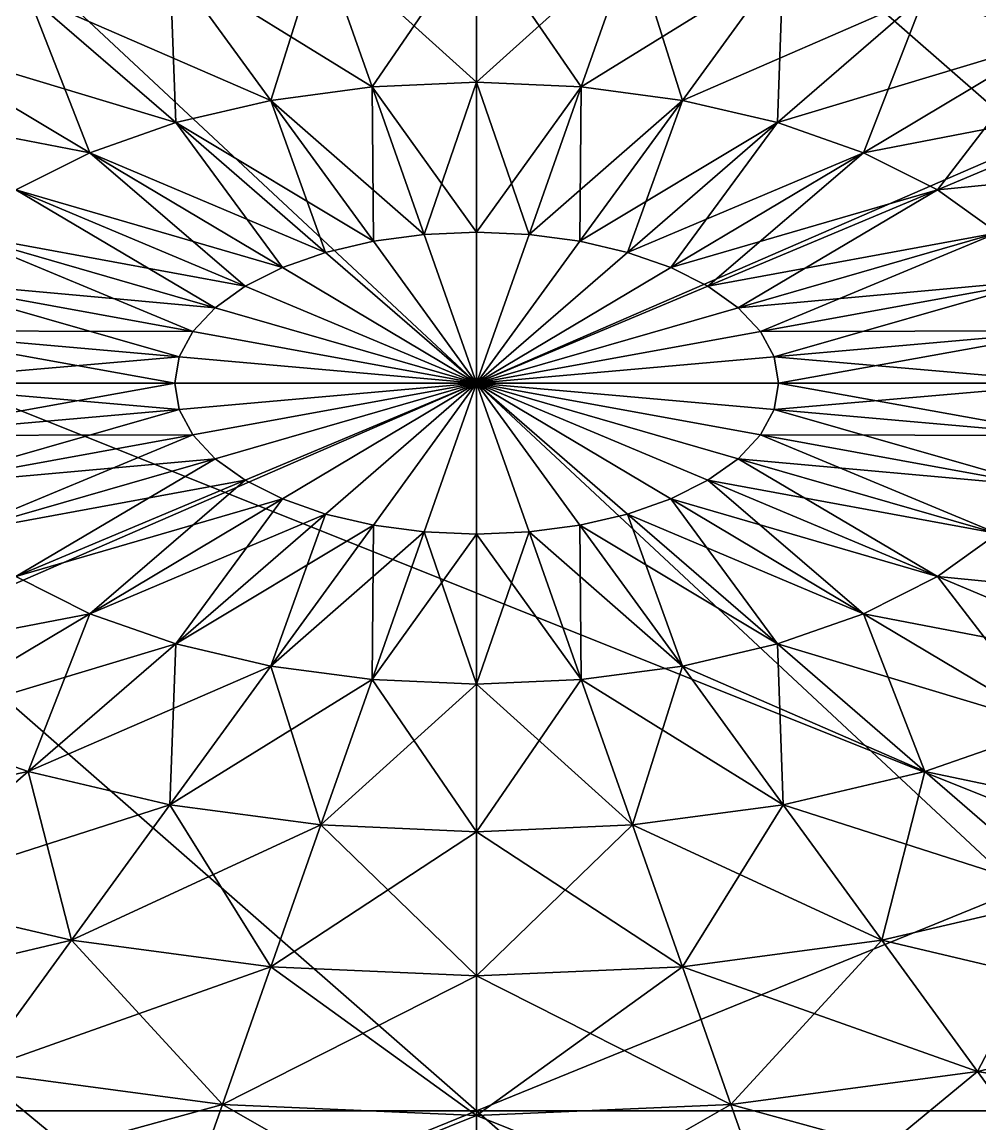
# Model space of a CAD drawing. Header units: metres. Extents: x -2 to 2, y -1.21 to 5.7.
# Drawn here: x -0.262 to 0.291, y -0.427 to 0.208 of the extents above; entities that cross this region are included whole.
import ezdxf

# ---------------------------------------------------------------- set-up
doc = ezdxf.new("R2010")
doc.units = ezdxf.units.M

msp = doc.modelspace()

# ---------------------------------------------------------------- linework, layer by layer
at = {"layer": 'Parent Object'}
for points in [[(-0.33273, 0.19827, 0.67615), (-0.34202, 0.2962, 0.65778), (-0.25882, 0.22414, 0.67615)], [(0.34202, 0.2962, -0.65778), (0.25882, 0.22414, -0.67615), (0.33273, 0.19827, -0.67615)], [(-0.43969, 0.262, -0.65778), (-0.33273, 0.19827, -0.67615), (-0.25882, 0.22414, -0.67615)], [(0.25882, 0.22414, 0.67615), (0.43969, 0.262, 0.65778), (0.33273, 0.19827, 0.67615)], [(-0.11878, 0.16318, 0.68937), (-0.17704, 0.24321, 0.67615), (-0.08989, 0.25489, 0.67615)], [(-0.17704, 0.24321, -0.67615), (-0.06031, 0.17101, -0.68937), (-0.08989, 0.25489, -0.67615)], [(-0.11878, 0.16318, 0.68937), (-0.08989, 0.25489, 0.67615), (-0.06031, 0.17101, 0.68937)], [(-0.06031, 0.17101, 0.68937), (-0.08989, 0.25489, 0.67615), (0, 0.25882, 0.67615)], [(-0.08989, 0.25489, -0.67615), (0, 0.17365, -0.68937), (0, 0.25882, -0.67615)], [(-0.08989, 0.25489, -0.67615), (-0.06031, 0.17101, -0.68937), (0, 0.17365, -0.68937)], [(-0.06031, 0.17101, 0.68937), (0, 0.25882, 0.67615), (0, 0.17365, 0.68937)], [(0, 0.17365, 0.68937), (0, 0.25882, 0.67615), (0.08989, 0.25489, 0.67615)], [(0, 0.25882, -0.67615), (0.06031, 0.17101, -0.68937), (0.08989, 0.25489, -0.67615)], [(0, 0.25882, -0.67615), (0, 0.17365, -0.68937), (0.06031, 0.17101, -0.68937)], [(0, 0.17365, 0.68937), (0.08989, 0.25489, 0.67615), (0.06031, 0.17101, 0.68937)], [(0.06031, 0.17101, 0.68937), (0.08989, 0.25489, 0.67615), (0.17704, 0.24321, 0.67615)], [(0.08989, 0.25489, -0.67615), (0.06031, 0.17101, -0.68937), (0.11878, 0.16318, -0.68937)], [(0.08989, 0.25489, -0.67615), (0.11878, 0.16318, -0.68937), (0.17704, 0.24321, -0.67615)], [(-0.17365, 0.15038, 0.68937), (-0.25882, 0.22414, 0.67615), (-0.17704, 0.24321, 0.67615)], [(-0.25882, 0.22414, -0.67615), (-0.11878, 0.16318, -0.68937), (-0.17704, 0.24321, -0.67615)], [(-0.17704, 0.24321, -0.67615), (-0.11878, 0.16318, -0.68937), (-0.06031, 0.17101, -0.68937)], [(-0.17365, 0.15038, 0.68937), (-0.17704, 0.24321, 0.67615), (-0.11878, 0.16318, 0.68937)], [(0.06031, 0.17101, 0.68937), (0.17704, 0.24321, 0.67615), (0.11878, 0.16318, 0.68937)], [(0.11878, 0.16318, 0.68937), (0.17704, 0.24321, 0.67615), (0.25882, 0.22414, 0.67615)], [(0.17704, 0.24321, -0.67615), (0.11878, 0.16318, -0.68937), (0.17365, 0.15038, -0.68937)], [(0.17704, 0.24321, -0.67615), (0.17365, 0.15038, -0.68937), (0.25882, 0.22414, -0.67615)], [(-0.22324, 0.13302, 0.68937), (-0.33273, 0.19827, 0.67615), (-0.25882, 0.22414, 0.67615)], [(-0.33273, 0.19827, -0.67615), (-0.17365, 0.15038, -0.68937), (-0.25882, 0.22414, -0.67615)], [(-0.25882, 0.22414, -0.67615), (-0.17365, 0.15038, -0.68937), (-0.11878, 0.16318, -0.68937)], [(-0.22324, 0.13302, 0.68937), (-0.25882, 0.22414, 0.67615), (-0.17365, 0.15038, 0.68937)], [(0.11878, 0.16318, 0.68937), (0.25882, 0.22414, 0.67615), (0.17365, 0.15038, 0.68937)], [(0.17365, 0.15038, 0.68937), (0.25882, 0.22414, 0.67615), (0.33273, 0.19827, 0.67615)], [(0.25882, 0.22414, -0.67615), (0.17365, 0.15038, -0.68937), (0.22324, 0.13302, -0.68937)], [(0.25882, 0.22414, -0.67615), (0.22324, 0.13302, -0.68937), (0.33273, 0.19827, -0.67615)], [(-0.39653, 0.16637, -0.67615), (-0.22324, 0.13302, -0.68937), (-0.33273, 0.19827, -0.67615)], [(-0.33273, 0.19827, -0.67615), (-0.22324, 0.13302, -0.68937), (-0.17365, 0.15038, -0.68937)], [(-0.26604, 0.11162, 0.68937), (-0.33273, 0.19827, 0.67615), (-0.22324, 0.13302, 0.68937)], [(0.17365, 0.15038, 0.68937), (0.33273, 0.19827, 0.67615), (0.22324, 0.13302, 0.68937)], [(0.22324, 0.13302, 0.68937), (0.33273, 0.19827, 0.67615), (0.39653, 0.16637, 0.67615)], [(0.33273, 0.19827, -0.67615), (0.22324, 0.13302, -0.68937), (0.26604, 0.11162, -0.68937)], [(0.33273, 0.19827, -0.67615), (0.26604, 0.11162, -0.68937), (0.39653, 0.16637, -0.67615)], [(-0.03027, 0.08583, 0.69734), (-0.06031, 0.17101, 0.68937), (0, 0.17365, 0.68937)], [(-0.06031, 0.17101, -0.68937), (0, 0.08716, -0.69734), (0, 0.17365, -0.68937)], [(-0.03027, 0.08583, 0.69734), (0, 0.17365, 0.68937), (0, 0.08716, 0.69734)], [(0, 0.08716, 0.69734), (0, 0.17365, 0.68937), (0.06031, 0.17101, 0.68937)], [(0, 0.17365, -0.68937), (0.03027, 0.08583, -0.69734), (0.06031, 0.17101, -0.68937)], [(0, 0.17365, -0.68937), (0, 0.08716, -0.69734), (0.03027, 0.08583, -0.69734)], [(-0.39653, 0.16637, -0.67615), (-0.26604, 0.11162, -0.68937), (-0.22324, 0.13302, -0.68937)], [(-0.05962, 0.0819, 0.69734), (-0.11878, 0.16318, 0.68937), (-0.06031, 0.17101, 0.68937)], [(-0.11878, 0.16318, -0.68937), (-0.03027, 0.08583, -0.69734), (-0.06031, 0.17101, -0.68937)], [(-0.06031, 0.17101, -0.68937), (-0.03027, 0.08583, -0.69734), (0, 0.08716, -0.69734)], [(-0.05962, 0.0819, 0.69734), (-0.06031, 0.17101, 0.68937), (-0.03027, 0.08583, 0.69734)], [(0, 0.08716, 0.69734), (0.06031, 0.17101, 0.68937), (0.03027, 0.08583, 0.69734)], [(0.03027, 0.08583, 0.69734), (0.06031, 0.17101, 0.68937), (0.11878, 0.16318, 0.68937)], [(0.06031, 0.17101, -0.68937), (0.03027, 0.08583, -0.69734), (0.05962, 0.0819, -0.69734)], [(0.06031, 0.17101, -0.68937), (0.05962, 0.0819, -0.69734), (0.11878, 0.16318, -0.68937)], [(0.22324, 0.13302, 0.68937), (0.39653, 0.16637, 0.67615), (0.26604, 0.11162, 0.68937)], [(0.26604, 0.11162, 0.68937), (0.39653, 0.16637, 0.67615), (0.44829, 0.12941, 0.67615)], [(0.39653, 0.16637, -0.67615), (0.26604, 0.11162, -0.68937), (0.30077, 0.08682, -0.68937)], [(-0.08716, 0.07548, 0.69734), (-0.17365, 0.15038, 0.68937), (-0.11878, 0.16318, 0.68937)], [(-0.17365, 0.15038, -0.68937), (-0.05962, 0.0819, -0.69734), (-0.11878, 0.16318, -0.68937)], [(-0.11878, 0.16318, -0.68937), (-0.05962, 0.0819, -0.69734), (-0.03027, 0.08583, -0.69734)], [(-0.08716, 0.07548, 0.69734), (-0.11878, 0.16318, 0.68937), (-0.05962, 0.0819, 0.69734)], [(0.03027, 0.08583, 0.69734), (0.11878, 0.16318, 0.68937), (0.05962, 0.0819, 0.69734)], [(0.05962, 0.0819, 0.69734), (0.11878, 0.16318, 0.68937), (0.17365, 0.15038, 0.68937)], [(0.11878, 0.16318, -0.68937), (0.05962, 0.0819, -0.69734), (0.08716, 0.07548, -0.69734)], [(0.11878, 0.16318, -0.68937), (0.08716, 0.07548, -0.69734), (0.17365, 0.15038, -0.68937)], [(-0.11205, 0.06677, 0.69734), (-0.22324, 0.13302, 0.68937), (-0.17365, 0.15038, 0.68937)], [(-0.22324, 0.13302, -0.68937), (-0.08716, 0.07548, -0.69734), (-0.17365, 0.15038, -0.68937)], [(-0.17365, 0.15038, -0.68937), (-0.08716, 0.07548, -0.69734), (-0.05962, 0.0819, -0.69734)], [(-0.11205, 0.06677, 0.69734), (-0.17365, 0.15038, 0.68937), (-0.08716, 0.07548, 0.69734)], [(0.05962, 0.0819, 0.69734), (0.17365, 0.15038, 0.68937), (0.08716, 0.07548, 0.69734)], [(0.08716, 0.07548, 0.69734), (0.17365, 0.15038, 0.68937), (0.22324, 0.13302, 0.68937)], [(0.17365, 0.15038, -0.68937), (0.08716, 0.07548, -0.69734), (0.11204, 0.06677, -0.69734)], [(0.17365, 0.15038, -0.68937), (0.11204, 0.06677, -0.69734), (0.22324, 0.13302, -0.68937)], [(-0.13353, 0.05602, 0.69734), (-0.26604, 0.11162, 0.68937), (-0.22324, 0.13302, 0.68937)], [(-0.26604, 0.11162, -0.68937), (-0.11204, 0.06677, -0.69734), (-0.22324, 0.13302, -0.68937)], [(-0.22324, 0.13302, -0.68937), (-0.11204, 0.06677, -0.69734), (-0.08716, 0.07548, -0.69734)], [(-0.13353, 0.05602, 0.69734), (-0.22324, 0.13302, 0.68937), (-0.11205, 0.06677, 0.69734)], [(0.08716, 0.07548, 0.69734), (0.22324, 0.13302, 0.68937), (0.11205, 0.06677, 0.69734)], [(0.22324, 0.13302, -0.68937), (0.11204, 0.06677, -0.69734), (0.13353, 0.05602, -0.69734)], [(0.11205, 0.06677, 0.69734), (0.22324, 0.13302, 0.68937), (0.26604, 0.11162, 0.68937)], [(0.22324, 0.13302, -0.68937), (0.13353, 0.05602, -0.69734), (0.26604, 0.11162, -0.68937)], [(0.26604, 0.11162, 0.68937), (0.44829, 0.12941, 0.67615), (0.30077, 0.08682, 0.68937)], [(-0.15096, 0.04358, 0.69734), (-0.30077, 0.08682, 0.68937), (-0.26604, 0.11162, 0.68937)], [(-0.30077, 0.08682, -0.68937), (-0.13353, 0.05602, -0.69734), (-0.26604, 0.11162, -0.68937)], [(-0.26604, 0.11162, -0.68937), (-0.13353, 0.05602, -0.69734), (-0.11204, 0.06677, -0.69734)], [(-0.15096, 0.04358, 0.69734), (-0.26604, 0.11162, 0.68937), (-0.13353, 0.05602, 0.69734)], [(0.11205, 0.06677, 0.69734), (0.26604, 0.11162, 0.68937), (0.13353, 0.05602, 0.69734)], [(0.13353, 0.05602, 0.69734), (0.26604, 0.11162, 0.68937), (0.30077, 0.08682, 0.68937)], [(0.26604, 0.11162, -0.68937), (0.13353, 0.05602, -0.69734), (0.15096, 0.04358, -0.69734)], [(0.26604, 0.11162, -0.68937), (0.15096, 0.04358, -0.69734), (0.30077, 0.08682, -0.68937)], [(-0.1638, 0.02981, 0.69734), (-0.32635, 0.05939, 0.68937), (-0.30077, 0.08682, 0.68937)], [(-0.32635, 0.05939, -0.68937), (-0.15096, 0.04358, -0.69734), (-0.30077, 0.08682, -0.68937)], [(-0.30077, 0.08682, -0.68937), (-0.15096, 0.04358, -0.69734), (-0.13353, 0.05602, -0.69734)], [(-0.1638, 0.02981, 0.69734), (-0.30077, 0.08682, 0.68937), (-0.15096, 0.04358, 0.69734)], [(0, 0, 0.7), (-0.05962, 0.0819, 0.69734), (-0.03027, 0.08583, 0.69734)], [(-0.05962, 0.0819, -0.69734), (0, 0, -0.7), (-0.03027, 0.08583, -0.69734)], [(0, 0, 0.7), (-0.03027, 0.08583, 0.69734), (0, 0.08716, 0.69734)], [(-0.03027, 0.08583, -0.69734), (0, 0, -0.7), (0, 0.08716, -0.69734)], [(-0.03027, 0.08583, -0.69734), (0, 0, -0.7), (0, 0, -0.7)], [(0, 0, 0.7), (-0.03027, 0.08583, 0.69734), (0, 0, 0.7)], [(0, 0, 0.7), (0, 0.08716, 0.69734), (0, 0, 0.7)], [(0, 0, 0.7), (0, 0.08716, 0.69734), (0.03027, 0.08583, 0.69734)], [(0, 0.08716, -0.69734), (0, 0, -0.7), (0.03027, 0.08583, -0.69734)], [(0, 0.08716, -0.69734), (0, 0, -0.7), (0, 0, -0.7)], [(0, 0, 0.7), (0.03027, 0.08583, 0.69734), (0.05962, 0.0819, 0.69734)], [(0.03027, 0.08583, -0.69734), (0, 0, -0.7), (0.05962, 0.0819, -0.69734)], [(0.03027, 0.08583, -0.69734), (0, 0, -0.7), (0, 0, -0.7)], [(0, 0, 0.7), (0.03027, 0.08583, 0.69734), (0, 0, 0.7)], [(0.13353, 0.05602, 0.69734), (0.30077, 0.08682, 0.68937), (0.15096, 0.04358, 0.69734)], [(0.15096, 0.04358, 0.69734), (0.30077, 0.08682, 0.68937), (0.32635, 0.05939, 0.68937)], [(0.30077, 0.08682, -0.68937), (0.15096, 0.04358, -0.69734), (0.1638, 0.02981, -0.69734)], [(0.30077, 0.08682, -0.68937), (0.1638, 0.02981, -0.69734), (0.32635, 0.05939, -0.68937)], [(0, 0, 0.7), (-0.08716, 0.07548, 0.69734), (-0.05962, 0.0819, 0.69734)], [(-0.08716, 0.07548, -0.69734), (0, 0, -0.7), (-0.05962, 0.0819, -0.69734)], [(-0.05962, 0.0819, -0.69734), (0, 0, -0.7), (0, 0, -0.7)], [(0, 0, 0.7), (-0.05962, 0.0819, 0.69734), (0, 0, 0.7)], [(0, 0, 0.7), (0.05962, 0.0819, 0.69734), (0.08716, 0.07548, 0.69734)], [(0.05962, 0.0819, -0.69734), (0, 0, -0.7), (0.08716, 0.07548, -0.69734)], [(0.05962, 0.0819, -0.69734), (0, 0, -0.7), (0, 0, -0.7)], [(0, 0, 0.7), (0.05962, 0.0819, 0.69734), (0, 0, 0.7)], [(0, 0, 0.7), (-0.11205, 0.06677, 0.69734), (-0.08716, 0.07548, 0.69734)], [(-0.11204, 0.06677, -0.69734), (0, 0, -0.7), (-0.08716, 0.07548, -0.69734)], [(-0.08716, 0.07548, -0.69734), (0, 0, -0.7), (0, 0, -0.7)], [(0, 0, 0.7), (-0.08716, 0.07548, 0.69734), (0, 0, 0.7)], [(0, 0, 0.7), (0.08716, 0.07548, 0.69734), (0.11205, 0.06677, 0.69734)], [(0.08716, 0.07548, -0.69734), (0, 0, -0.7), (0.11204, 0.06677, -0.69734)], [(0.08716, 0.07548, -0.69734), (0, 0, -0.7), (0, 0, -0.7)], [(0, 0, 0.7), (0.08716, 0.07548, 0.69734), (0, 0, 0.7)], [(0, 0, 0.7), (-0.13353, 0.05602, 0.69734), (-0.11205, 0.06677, 0.69734)], [(-0.13353, 0.05602, -0.69734), (0, 0, -0.7), (-0.11204, 0.06677, -0.69734)], [(0, 0, 0.7), (-0.11205, 0.06677, 0.69734), (0, 0, 0.7)], [(-0.11204, 0.06677, -0.69734), (0, 0, -0.7), (0, 0, -0.7)], [(0, 0, 0.7), (0.11205, 0.06677, 0.69734), (0.13353, 0.05602, 0.69734)], [(0.11204, 0.06677, -0.69734), (0, 0, -0.7), (0.13353, 0.05602, -0.69734)], [(0.11204, 0.06677, -0.69734), (0, 0, -0.7), (0, 0, -0.7)], [(0, 0, 0.7), (0.11205, 0.06677, 0.69734), (0, 0, 0.7)], [(-0.17166, 0.01513, 0.69734), (-0.34202, 0.03015, 0.68937), (-0.32635, 0.05939, 0.68937)], [(-0.34202, 0.03015, -0.68937), (-0.1638, 0.02981, -0.69734), (-0.32635, 0.05939, -0.68937)], [(-0.32635, 0.05939, -0.68937), (-0.1638, 0.02981, -0.69734), (-0.15096, 0.04358, -0.69734)], [(-0.17166, 0.01513, 0.69734), (-0.32635, 0.05939, 0.68937), (-0.1638, 0.02981, 0.69734)], [(0.15096, 0.04358, 0.69734), (0.32635, 0.05939, 0.68937), (0.1638, 0.02981, 0.69734)], [(0.1638, 0.02981, 0.69734), (0.32635, 0.05939, 0.68937), (0.34202, 0.03015, 0.68937)], [(0.32635, 0.05939, -0.68937), (0.1638, 0.02981, -0.69734), (0.17166, 0.01513, -0.69734)], [(0.32635, 0.05939, -0.68937), (0.17166, 0.01513, -0.69734), (0.34202, 0.03015, -0.68937)], [(0, 0, 0.7), (-0.15096, 0.04358, 0.69734), (-0.13353, 0.05602, 0.69734)], [(-0.15096, 0.04358, -0.69734), (0, 0, -0.7), (-0.13353, 0.05602, -0.69734)], [(-0.13353, 0.05602, -0.69734), (0, 0, -0.7), (0, 0, -0.7)], [(0, 0, 0.7), (-0.13353, 0.05602, 0.69734), (0, 0, 0.7)], [(0, 0, 0.7), (0.13353, 0.05602, 0.69734), (0.15096, 0.04358, 0.69734)], [(0.13353, 0.05602, -0.69734), (0, 0, -0.7), (0.15096, 0.04358, -0.69734)], [(0.13353, 0.05602, -0.69734), (0, 0, -0.7), (0, 0, -0.7)], [(0, 0, 0.7), (0.13353, 0.05602, 0.69734), (0, 0, 0.7)], [(0, 0, 0.7), (-0.1638, 0.02981, 0.69734), (-0.15096, 0.04358, 0.69734)], [(-0.1638, 0.02981, -0.69734), (0, 0, -0.7), (-0.15096, 0.04358, -0.69734)], [(-0.15096, 0.04358, -0.69734), (0, 0, -0.7), (0, 0, -0.7)], [(0, 0, 0.7), (-0.15096, 0.04358, 0.69734), (0, 0, 0.7)], [(0, 0, 0.7), (0.15096, 0.04358, 0.69734), (0.1638, 0.02981, 0.69734)], [(0.15096, 0.04358, -0.69734), (0, 0, -0.7), (0.1638, 0.02981, -0.69734)], [(0.15096, 0.04358, -0.69734), (0, 0, -0.7), (0, 0, -0.7)], [(0, 0, 0.7), (0.15096, 0.04358, 0.69734), (0, 0, 0.7)], [(-0.17431, 0, 0.69734), (-0.3473, 0, 0.68937), (-0.34202, 0.03015, 0.68937)], [(-0.3473, 0, -0.68937), (-0.17166, 0.01513, -0.69734), (-0.34202, 0.03015, -0.68937)], [(-0.34202, 0.03015, -0.68937), (-0.17166, 0.01513, -0.69734), (-0.1638, 0.02981, -0.69734)], [(-0.17431, 0, 0.69734), (-0.34202, 0.03015, 0.68937), (-0.17166, 0.01513, 0.69734)], [(0, 0, 0.7), (-0.17166, 0.01513, 0.69734), (-0.1638, 0.02981, 0.69734)], [(-0.17166, 0.01513, -0.69734), (0, 0, -0.7), (-0.1638, 0.02981, -0.69734)], [(-0.1638, 0.02981, -0.69734), (0, 0, -0.7), (0, 0, -0.7)], [(0, 0, 0.7), (-0.1638, 0.02981, 0.69734), (0, 0, 0.7)], [(0, 0, 0.7), (0.1638, 0.02981, 0.69734), (0.17166, 0.01513, 0.69734)], [(0.1638, 0.02981, -0.69734), (0, 0, -0.7), (0.17166, 0.01513, -0.69734)], [(0.1638, 0.02981, -0.69734), (0, 0, -0.7), (0, 0, -0.7)], [(0, 0, 0.7), (0.1638, 0.02981, 0.69734), (0, 0, 0.7)], [(0.1638, 0.02981, 0.69734), (0.34202, 0.03015, 0.68937), (0.17166, 0.01513, 0.69734)], [(0.17166, 0.01513, 0.69734), (0.34202, 0.03015, 0.68937), (0.3473, 0, 0.68937)], [(0.34202, 0.03015, -0.68937), (0.17166, 0.01513, -0.69734), (0.17431, 0, -0.69734)], [(0.34202, 0.03015, -0.68937), (0.17431, 0, -0.69734), (0.3473, 0, -0.68937)], [(-0.3473, 0, -0.68937), (-0.17431, 0, -0.69734), (-0.17166, 0.01513, -0.69734)], [(0, 0, 0.7), (-0.17431, 0, 0.69734), (-0.17166, 0.01513, 0.69734)], [(-0.17431, 0, -0.69734), (0, 0, -0.7), (-0.17166, 0.01513, -0.69734)], [(-0.17166, 0.01513, -0.69734), (0, 0, -0.7), (0, 0, -0.7)], [(0, 0, 0.7), (-0.17166, 0.01513, 0.69734), (0, 0, 0.7)], [(0, 0, 0.7), (0.17166, 0.01513, 0.69734), (0.17431, 0, 0.69734)], [(0.17166, 0.01513, -0.69734), (0, 0, -0.7), (0.17431, 0, -0.69734)], [(0.17166, 0.01513, -0.69734), (0, 0, -0.7), (0, 0, -0.7)], [(0, 0, 0.7), (0.17166, 0.01513, 0.69734), (0, 0, 0.7)], [(0.17166, 0.01513, 0.69734), (0.3473, 0, 0.68937), (0.17431, 0, 0.69734)], [(-0.17166, -0.01513, 0.69734), (-0.3473, 0, 0.68937), (-0.17431, 0, 0.69734)], [(-0.17166, -0.01513, 0.69734), (-0.34202, -0.03015, 0.68937), (-0.3473, 0, 0.68937)], [(-0.34202, -0.03015, -0.68937), (-0.17431, 0, -0.69734), (-0.3473, 0, -0.68937)], [(-0.34202, -0.03015, -0.68937), (-0.17166, -0.01513, -0.69734), (-0.17431, 0, -0.69734)], [(-0.17431, 0, -0.69734), (0, 0, -0.7), (0, 0, -0.7)], [(0, 0, 0.7), (-0.17431, 0, 0.69734), (0, 0, 0.7)], [(0, 0, 0.7), (-0.17166, -0.01513, 0.69734), (-0.17431, 0, 0.69734)], [(-0.17166, -0.01513, -0.69734), (0, 0, -0.7), (-0.17431, 0, -0.69734)], [(-0.17166, -0.01513, -0.69734), (0, 0, -0.7), (0, 0, -0.7)], [(0, 0, 0.7), (-0.17166, -0.01513, 0.69734), (0, 0, 0.7)], [(0, 0, 0.7), (-0.1638, -0.02981, 0.69734), (-0.17166, -0.01513, 0.69734)], [(-0.1638, -0.02981, -0.69734), (0, 0, -0.7), (-0.17166, -0.01513, -0.69734)], [(-0.1638, -0.02981, -0.69734), (0, 0, -0.7), (0, 0, -0.7)], [(0, 0, 0.7), (-0.1638, -0.02981, 0.69734), (0, 0, 0.7)], [(0, 0, 0.7), (-0.15096, -0.04358, 0.69734), (-0.1638, -0.02981, 0.69734)], [(-0.15096, -0.04358, -0.69734), (0, 0, -0.7), (-0.1638, -0.02981, -0.69734)], [(-0.15096, -0.04358, -0.69734), (0, 0, -0.7), (0, 0, -0.7)], [(0, 0, 0.7), (-0.15096, -0.04358, 0.69734), (0, 0, 0.7)], [(0, 0, 0.7), (-0.13353, -0.05602, 0.69734), (-0.15096, -0.04358, 0.69734)], [(-0.13353, -0.05602, -0.69734), (0, 0, -0.7), (-0.15096, -0.04358, -0.69734)], [(-0.13353, -0.05602, -0.69734), (0, 0, -0.7), (0, 0, -0.7)], [(0, 0, 0.7), (-0.13353, -0.05602, 0.69734), (0, 0, 0.7)], [(0, 0, 0.7), (-0.11205, -0.06676, 0.69734), (-0.13353, -0.05602, 0.69734)], [(-0.11204, -0.06676, -0.69734), (0, 0, -0.7), (-0.13353, -0.05602, -0.69734)], [(0, 0, 0.7), (-0.11205, -0.06676, 0.69734), (0, 0, 0.7)], [(0, 0, 0.7), (-0.08716, -0.07548, 0.69734), (-0.11205, -0.06676, 0.69734)], [(-0.11204, -0.06676, -0.69734), (0, 0, -0.7), (0, 0, -0.7)], [(-0.08716, -0.07548, -0.69734), (0, 0, -0.7), (-0.11204, -0.06676, -0.69734)], [(-0.08716, -0.07548, -0.69734), (0, 0, -0.7), (0, 0, -0.7)], [(0, 0, 0.7), (-0.08716, -0.07548, 0.69734), (0, 0, 0.7)], [(0, 0, 0.7), (-0.05962, -0.0819, 0.69734), (-0.08716, -0.07548, 0.69734)], [(-0.05962, -0.0819, -0.69734), (0, 0, -0.7), (-0.08716, -0.07548, -0.69734)], [(-0.05962, -0.0819, -0.69734), (0, 0, -0.7), (0, 0, -0.7)], [(0, 0, 0.7), (-0.05962, -0.0819, 0.69734), (0, 0, 0.7)], [(0, 0, 0.7), (-0.03027, -0.08583, 0.69734), (-0.05962, -0.0819, 0.69734)], [(-0.03027, -0.08583, -0.69734), (0, 0, -0.7), (-0.05962, -0.0819, -0.69734)], [(-0.03027, -0.08583, -0.69734), (0, 0, -0.7), (0, 0, -0.7)], [(0, 0, 0.7), (-0.03027, -0.08583, 0.69734), (0, 0, 0.7)], [(0, 0, 0.7), (0, -0.08716, 0.69734), (-0.03027, -0.08583, 0.69734)], [(0, -0.08716, -0.69734), (0, 0, -0.7), (-0.03027, -0.08583, -0.69734)], [(0, -0.08716, -0.69734), (0, 0, -0.7), (0, 0, -0.7)], [(0, 0, 0.7), (0, -0.08716, 0.69734), (0, 0, 0.7)], [(0, 0, 0.7), (0.03027, -0.08583, 0.69734), (0, -0.08716, 0.69734)], [(0.03027, -0.08583, -0.69734), (0, 0, -0.7), (0, -0.08716, -0.69734)], [(0.03027, -0.08583, -0.69734), (0, 0, -0.7), (0, 0, -0.7)], [(0, 0, 0.7), (0.03027, -0.08583, 0.69734), (0, 0, 0.7)], [(0, 0, 0.7), (0.05962, -0.0819, 0.69734), (0.03027, -0.08583, 0.69734)], [(0.05962, -0.0819, -0.69734), (0, 0, -0.7), (0.03027, -0.08583, -0.69734)], [(0.05962, -0.0819, -0.69734), (0, 0, -0.7), (0, 0, -0.7)], [(0, 0, 0.7), (0.05962, -0.0819, 0.69734), (0, 0, 0.7)], [(0, 0, 0.7), (0.08716, -0.07548, 0.69734), (0.05962, -0.0819, 0.69734)], [(0.08716, -0.07548, -0.69734), (0, 0, -0.7), (0.05962, -0.0819, -0.69734)], [(0.08716, -0.07548, -0.69734), (0, 0, -0.7), (0, 0, -0.7)], [(0, 0, 0.7), (0.08716, -0.07548, 0.69734), (0, 0, 0.7)], [(0, 0, 0.7), (0.11205, -0.06676, 0.69734), (0.08716, -0.07548, 0.69734)], [(0.11204, -0.06676, -0.69734), (0, 0, -0.7), (0.08716, -0.07548, -0.69734)], [(0.11204, -0.06676, -0.69734), (0, 0, -0.7), (0, 0, -0.7)], [(0, 0, 0.7), (0.11205, -0.06676, 0.69734), (0, 0, 0.7)], [(0, 0, 0.7), (0.13353, -0.05602, 0.69734), (0.11205, -0.06676, 0.69734)], [(0.13353, -0.05602, -0.69734), (0, 0, -0.7), (0.11204, -0.06676, -0.69734)], [(0.13353, -0.05602, -0.69734), (0, 0, -0.7), (0, 0, -0.7)], [(0, 0, 0.7), (0.13353, -0.05602, 0.69734), (0, 0, 0.7)], [(0, 0, 0.7), (0.15096, -0.04358, 0.69734), (0.13353, -0.05602, 0.69734)], [(0.15096, -0.04358, -0.69734), (0, 0, -0.7), (0.13353, -0.05602, -0.69734)], [(0.15096, -0.04358, -0.69734), (0, 0, -0.7), (0, 0, -0.7)], [(0, 0, 0.7), (0.15096, -0.04358, 0.69734), (0, 0, 0.7)], [(0, 0, 0.7), (0.1638, -0.02981, 0.69734), (0.15096, -0.04358, 0.69734)], [(0.1638, -0.02981, -0.69734), (0, 0, -0.7), (0.15096, -0.04358, -0.69734)], [(0.1638, -0.02981, -0.69734), (0, 0, -0.7), (0, 0, -0.7)], [(0, 0, 0.7), (0.1638, -0.02981, 0.69734), (0, 0, 0.7)], [(0, 0, 0.7), (0.17166, -0.01513, 0.69734), (0.1638, -0.02981, 0.69734)], [(0.17166, -0.01513, -0.69734), (0, 0, -0.7), (0.1638, -0.02981, -0.69734)], [(0.17166, -0.01513, -0.69734), (0, 0, -0.7), (0, 0, -0.7)], [(0, 0, 0.7), (0.17166, -0.01513, 0.69734), (0, 0, 0.7)], [(0, 0, 0.7), (0.17431, 0, 0.69734), (0.17166, -0.01513, 0.69734)], [(0.17431, 0, -0.69734), (0, 0, -0.7), (0.17166, -0.01513, -0.69734)], [(0.17431, 0, -0.69734), (0, 0, -0.7), (0, 0, -0.7)], [(0, 0, 0.7), (0.17431, 0, 0.69734), (0, 0, 0.7)], [(0.17431, 0, 0.69734), (0.34202, -0.03015, 0.68937), (0.17166, -0.01513, 0.69734)], [(0.3473, 0, -0.68937), (0.17166, -0.01513, -0.69734), (0.34202, -0.03015, -0.68937)], [(0.3473, 0, -0.68937), (0.17431, 0, -0.69734), (0.17166, -0.01513, -0.69734)], [(0.17431, 0, 0.69734), (0.3473, 0, 0.68937), (0.34202, -0.03015, 0.68937)], [(-0.1638, -0.02981, 0.69734), (-0.34202, -0.03015, 0.68937), (-0.17166, -0.01513, 0.69734)], [(-0.32635, -0.05939, -0.68937), (-0.17166, -0.01513, -0.69734), (-0.34202, -0.03015, -0.68937)], [(-0.32635, -0.05939, -0.68937), (-0.1638, -0.02981, -0.69734), (-0.17166, -0.01513, -0.69734)], [(0.17166, -0.01513, 0.69734), (0.32635, -0.05939, 0.68937), (0.1638, -0.02981, 0.69734)], [(0.34202, -0.03015, -0.68937), (0.17166, -0.01513, -0.69734), (0.1638, -0.02981, -0.69734)], [(0.17166, -0.01513, 0.69734), (0.34202, -0.03015, 0.68937), (0.32635, -0.05939, 0.68937)], [(-0.1638, -0.02981, 0.69734), (-0.32635, -0.05939, 0.68937), (-0.34202, -0.03015, 0.68937)], [(-0.15096, -0.04358, 0.69734), (-0.32635, -0.05939, 0.68937), (-0.1638, -0.02981, 0.69734)], [(-0.30077, -0.08682, -0.68937), (-0.1638, -0.02981, -0.69734), (-0.32635, -0.05939, -0.68937)], [(-0.30077, -0.08682, -0.68937), (-0.15096, -0.04358, -0.69734), (-0.1638, -0.02981, -0.69734)], [(0.1638, -0.02981, 0.69734), (0.30077, -0.08682, 0.68937), (0.15096, -0.04358, 0.69734)], [(0.32635, -0.05939, -0.68937), (0.1638, -0.02981, -0.69734), (0.15096, -0.04358, -0.69734)], [(0.1638, -0.02981, 0.69734), (0.32635, -0.05939, 0.68937), (0.30077, -0.08682, 0.68937)], [(0.34202, -0.03015, -0.68937), (0.1638, -0.02981, -0.69734), (0.32635, -0.05939, -0.68937)], [(-0.15096, -0.04358, 0.69734), (-0.30077, -0.08682, 0.68937), (-0.32635, -0.05939, 0.68937)], [(-0.13353, -0.05602, 0.69734), (-0.30077, -0.08682, 0.68937), (-0.15096, -0.04358, 0.69734)], [(-0.26604, -0.11162, -0.68937), (-0.15096, -0.04358, -0.69734), (-0.30077, -0.08682, -0.68937)], [(-0.26604, -0.11162, -0.68937), (-0.13353, -0.05602, -0.69734), (-0.15096, -0.04358, -0.69734)], [(0.15096, -0.04358, 0.69734), (0.26604, -0.11162, 0.68937), (0.13353, -0.05602, 0.69734)], [(0.30077, -0.08682, -0.68937), (0.15096, -0.04358, -0.69734), (0.13353, -0.05602, -0.69734)], [(0.15096, -0.04358, 0.69734), (0.30077, -0.08682, 0.68937), (0.26604, -0.11162, 0.68937)], [(0.32635, -0.05939, -0.68937), (0.15096, -0.04358, -0.69734), (0.30077, -0.08682, -0.68937)], [(-0.13353, -0.05602, 0.69734), (-0.26604, -0.11162, 0.68937), (-0.30077, -0.08682, 0.68937)], [(-0.11205, -0.06676, 0.69734), (-0.26604, -0.11162, 0.68937), (-0.13353, -0.05602, 0.69734)], [(-0.22324, -0.13302, -0.68937), (-0.13353, -0.05602, -0.69734), (-0.26604, -0.11162, -0.68937)], [(-0.22324, -0.13302, -0.68937), (-0.11204, -0.06676, -0.69734), (-0.13353, -0.05602, -0.69734)], [(0.26604, -0.11162, -0.68937), (0.13353, -0.05602, -0.69734), (0.11204, -0.06676, -0.69734)], [(0.13353, -0.05602, 0.69734), (0.22324, -0.13302, 0.68937), (0.11205, -0.06676, 0.69734)], [(0.13353, -0.05602, 0.69734), (0.26604, -0.11162, 0.68937), (0.22324, -0.13302, 0.68937)], [(0.30077, -0.08682, -0.68937), (0.13353, -0.05602, -0.69734), (0.26604, -0.11162, -0.68937)], [(-0.11205, -0.06676, 0.69734), (-0.22324, -0.13302, 0.68937), (-0.26604, -0.11162, 0.68937)], [(-0.08716, -0.07548, 0.69734), (-0.22324, -0.13302, 0.68937), (-0.11205, -0.06676, 0.69734)], [(-0.17365, -0.15038, -0.68937), (-0.11204, -0.06676, -0.69734), (-0.22324, -0.13302, -0.68937)], [(-0.17365, -0.15038, -0.68937), (-0.08716, -0.07548, -0.69734), (-0.11204, -0.06676, -0.69734)], [(0.11205, -0.06676, 0.69734), (0.17365, -0.15038, 0.68937), (0.08716, -0.07548, 0.69734)], [(0.22324, -0.13302, -0.68937), (0.11204, -0.06676, -0.69734), (0.08716, -0.07548, -0.69734)], [(0.26604, -0.11162, -0.68937), (0.11204, -0.06676, -0.69734), (0.22324, -0.13302, -0.68937)], [(0.11205, -0.06676, 0.69734), (0.22324, -0.13302, 0.68937), (0.17365, -0.15038, 0.68937)], [(-0.08716, -0.07548, 0.69734), (-0.17365, -0.15038, 0.68937), (-0.22324, -0.13302, 0.68937)], [(-0.05962, -0.0819, 0.69734), (-0.17365, -0.15038, 0.68937), (-0.08716, -0.07548, 0.69734)], [(-0.11878, -0.16318, -0.68937), (-0.08716, -0.07548, -0.69734), (-0.17365, -0.15038, -0.68937)], [(-0.11878, -0.16318, -0.68937), (-0.05962, -0.0819, -0.69734), (-0.08716, -0.07548, -0.69734)], [(0.08716, -0.07548, 0.69734), (0.11878, -0.16318, 0.68937), (0.05962, -0.0819, 0.69734)], [(0.17365, -0.15038, -0.68937), (0.08716, -0.07548, -0.69734), (0.05962, -0.0819, -0.69734)], [(0.08716, -0.07548, 0.69734), (0.17365, -0.15038, 0.68937), (0.11878, -0.16318, 0.68937)], [(0.22324, -0.13302, -0.68937), (0.08716, -0.07548, -0.69734), (0.17365, -0.15038, -0.68937)], [(-0.05962, -0.0819, 0.69734), (-0.11878, -0.16318, 0.68937), (-0.17365, -0.15038, 0.68937)], [(-0.03027, -0.08583, 0.69734), (-0.11878, -0.16318, 0.68937), (-0.05962, -0.0819, 0.69734)], [(-0.06031, -0.17101, -0.68937), (-0.05962, -0.0819, -0.69734), (-0.11878, -0.16318, -0.68937)], [(-0.06031, -0.17101, -0.68937), (-0.03027, -0.08583, -0.69734), (-0.05962, -0.0819, -0.69734)], [(0.05962, -0.0819, 0.69734), (0.06031, -0.17101, 0.68937), (0.03027, -0.08583, 0.69734)], [(0.11878, -0.16318, -0.68937), (0.05962, -0.0819, -0.69734), (0.03027, -0.08583, -0.69734)], [(0.05962, -0.0819, 0.69734), (0.11878, -0.16318, 0.68937), (0.06031, -0.17101, 0.68937)], [(0.17365, -0.15038, -0.68937), (0.05962, -0.0819, -0.69734), (0.11878, -0.16318, -0.68937)], [(-0.03027, -0.08583, 0.69734), (-0.06031, -0.17101, 0.68937), (-0.11878, -0.16318, 0.68937)], [(0, -0.08716, 0.69734), (-0.06031, -0.17101, 0.68937), (-0.03027, -0.08583, 0.69734)], [(0, -0.17365, -0.68937), (-0.03027, -0.08583, -0.69734), (-0.06031, -0.17101, -0.68937)], [(0, -0.08716, 0.69734), (0, -0.17365, 0.68937), (-0.06031, -0.17101, 0.68937)], [(0, -0.17365, -0.68937), (0, -0.08716, -0.69734), (-0.03027, -0.08583, -0.69734)], [(0.03027, -0.08583, 0.69734), (0, -0.17365, 0.68937), (0, -0.08716, 0.69734)], [(0.03027, -0.08583, 0.69734), (0.06031, -0.17101, 0.68937), (0, -0.17365, 0.68937)], [(0.06031, -0.17101, -0.68937), (0.03027, -0.08583, -0.69734), (0, -0.08716, -0.69734)], [(0.06031, -0.17101, -0.68937), (0, -0.08716, -0.69734), (0, -0.17365, -0.68937)], [(0.11878, -0.16318, -0.68937), (0.03027, -0.08583, -0.69734), (0.06031, -0.17101, -0.68937)], [(0.30077, -0.08682, 0.68937), (0.39653, -0.16637, 0.67615), (0.26604, -0.11162, 0.68937)], [(0.44829, -0.12941, -0.67615), (0.30077, -0.08682, -0.68937), (0.26604, -0.11162, -0.68937)], [(-0.22324, -0.13302, 0.68937), (-0.39653, -0.16637, 0.67615), (-0.26604, -0.11162, 0.68937)], [(-0.33273, -0.19827, -0.67615), (-0.22324, -0.13302, -0.68937), (-0.26604, -0.11162, -0.68937)], [(0.26604, -0.11162, 0.68937), (0.33273, -0.19827, 0.67615), (0.22324, -0.13302, 0.68937)], [(0.39653, -0.16637, -0.67615), (0.26604, -0.11162, -0.68937), (0.22324, -0.13302, -0.68937)], [(0.26604, -0.11162, 0.68937), (0.39653, -0.16637, 0.67615), (0.33273, -0.19827, 0.67615)], [(0.44829, -0.12941, -0.67615), (0.26604, -0.11162, -0.68937), (0.39653, -0.16637, -0.67615)], [(-0.22324, -0.13302, 0.68937), (-0.33273, -0.19827, 0.67615), (-0.39653, -0.16637, 0.67615)], [(-0.17365, -0.15038, 0.68937), (-0.33273, -0.19827, 0.67615), (-0.22324, -0.13302, 0.68937)], [(-0.25882, -0.22414, -0.67615), (-0.22324, -0.13302, -0.68937), (-0.33273, -0.19827, -0.67615)], [(-0.25882, -0.22414, -0.67615), (-0.17365, -0.15038, -0.68937), (-0.22324, -0.13302, -0.68937)], [(0.22324, -0.13302, 0.68937), (0.25882, -0.22414, 0.67615), (0.17365, -0.15038, 0.68937)], [(0.33273, -0.19827, -0.67615), (0.22324, -0.13302, -0.68937), (0.17365, -0.15038, -0.68937)], [(0.22324, -0.13302, 0.68937), (0.33273, -0.19827, 0.67615), (0.25882, -0.22414, 0.67615)], [(0.39653, -0.16637, -0.67615), (0.22324, -0.13302, -0.68937), (0.33273, -0.19827, -0.67615)], [(-0.17365, -0.15038, 0.68937), (-0.25882, -0.22414, 0.67615), (-0.33273, -0.19827, 0.67615)], [(-0.11878, -0.16318, 0.68937), (-0.25882, -0.22414, 0.67615), (-0.17365, -0.15038, 0.68937)], [(-0.17704, -0.24321, -0.67615), (-0.17365, -0.15038, -0.68937), (-0.25882, -0.22414, -0.67615)], [(-0.17704, -0.24321, -0.67615), (-0.11878, -0.16318, -0.68937), (-0.17365, -0.15038, -0.68937)], [(0.17365, -0.15038, 0.68937), (0.17704, -0.24321, 0.67615), (0.11878, -0.16318, 0.68937)], [(0.25882, -0.22414, -0.67615), (0.17365, -0.15038, -0.68937), (0.11878, -0.16318, -0.68937)], [(0.17365, -0.15038, 0.68937), (0.25882, -0.22414, 0.67615), (0.17704, -0.24321, 0.67615)], [(0.33273, -0.19827, -0.67615), (0.17365, -0.15038, -0.68937), (0.25882, -0.22414, -0.67615)], [(-0.11878, -0.16318, 0.68937), (-0.17704, -0.24321, 0.67615), (-0.25882, -0.22414, 0.67615)], [(-0.06031, -0.17101, 0.68937), (-0.17704, -0.24321, 0.67615), (-0.11878, -0.16318, 0.68937)], [(-0.08989, -0.25489, -0.67615), (-0.11878, -0.16318, -0.68937), (-0.17704, -0.24321, -0.67615)], [(-0.08989, -0.25489, -0.67615), (-0.06031, -0.17101, -0.68937), (-0.11878, -0.16318, -0.68937)], [(0.11878, -0.16318, 0.68937), (0.08989, -0.25489, 0.67615), (0.06031, -0.17101, 0.68937)], [(0.17704, -0.24321, -0.67615), (0.11878, -0.16318, -0.68937), (0.06031, -0.17101, -0.68937)], [(0.11878, -0.16318, 0.68937), (0.17704, -0.24321, 0.67615), (0.08989, -0.25489, 0.67615)], [(0.25882, -0.22414, -0.67615), (0.11878, -0.16318, -0.68937), (0.17704, -0.24321, -0.67615)], [(-0.06031, -0.17101, 0.68937), (-0.08989, -0.25489, 0.67615), (-0.17704, -0.24321, 0.67615)], [(0, -0.17365, 0.68937), (-0.08989, -0.25489, 0.67615), (-0.06031, -0.17101, 0.68937)], [(0, -0.25882, -0.67615), (-0.06031, -0.17101, -0.68937), (-0.08989, -0.25489, -0.67615)], [(0, -0.25882, -0.67615), (0, -0.17365, -0.68937), (-0.06031, -0.17101, -0.68937)], [(0.06031, -0.17101, 0.68937), (0, -0.25882, 0.67615), (0, -0.17365, 0.68937)], [(0.06031, -0.17101, 0.68937), (0.08989, -0.25489, 0.67615), (0, -0.25882, 0.67615)], [(0.08989, -0.25489, -0.67615), (0.06031, -0.17101, -0.68937), (0, -0.17365, -0.68937)], [(0.17704, -0.24321, -0.67615), (0.06031, -0.17101, -0.68937), (0.08989, -0.25489, -0.67615)], [(0, -0.17365, 0.68937), (0, -0.25882, 0.67615), (-0.08989, -0.25489, 0.67615)], [(0.08989, -0.25489, -0.67615), (0, -0.17365, -0.68937), (0, -0.25882, -0.67615)], [(-0.25882, -0.22414, 0.67615), (-0.43969, -0.262, 0.65778), (-0.33273, -0.19827, 0.67615)], [(-0.34202, -0.2962, -0.65778), (-0.25882, -0.22414, -0.67615), (-0.33273, -0.19827, -0.67615)], [(0.33273, -0.19827, 0.67615), (0.34202, -0.2962, 0.65778), (0.25882, -0.22414, 0.67615)], [(0.43969, -0.262, -0.65778), (0.33273, -0.19827, -0.67615), (0.25882, -0.22414, -0.67615)], [(-0.25882, -0.22414, 0.67615), (-0.34202, -0.2962, 0.65778), (-0.43969, -0.262, 0.65778)], [(-0.17704, -0.24321, 0.67615), (-0.34202, -0.2962, 0.65778), (-0.25882, -0.22414, 0.67615)], [(-0.23396, -0.32139, -0.65778), (-0.25882, -0.22414, -0.67615), (-0.34202, -0.2962, -0.65778)], [(-0.23396, -0.32139, -0.65778), (-0.17704, -0.24321, -0.67615), (-0.25882, -0.22414, -0.67615)], [(0.25882, -0.22414, 0.67615), (0.23396, -0.32139, 0.65778), (0.17704, -0.24321, 0.67615)], [(0.34202, -0.2962, -0.65778), (0.25882, -0.22414, -0.67615), (0.17704, -0.24321, -0.67615)], [(0.25882, -0.22414, 0.67615), (0.34202, -0.2962, 0.65778), (0.23396, -0.32139, 0.65778)], [(0.43969, -0.262, -0.65778), (0.25882, -0.22414, -0.67615), (0.34202, -0.2962, -0.65778)], [(-0.17704, -0.24321, 0.67615), (-0.23396, -0.32139, 0.65778), (-0.34202, -0.2962, 0.65778)], [(-0.08989, -0.25489, 0.67615), (-0.23396, -0.32139, 0.65778), (-0.17704, -0.24321, 0.67615)], [(-0.11878, -0.33682, -0.65778), (-0.17704, -0.24321, -0.67615), (-0.23396, -0.32139, -0.65778)], [(-0.11878, -0.33682, -0.65778), (-0.08989, -0.25489, -0.67615), (-0.17704, -0.24321, -0.67615)], [(0.17704, -0.24321, 0.67615), (0.11878, -0.33682, 0.65778), (0.08989, -0.25489, 0.67615)], [(0.23396, -0.32139, -0.65778), (0.17704, -0.24321, -0.67615), (0.08989, -0.25489, -0.67615)], [(0.17704, -0.24321, 0.67615), (0.23396, -0.32139, 0.65778), (0.11878, -0.33682, 0.65778)], [(0.34202, -0.2962, -0.65778), (0.17704, -0.24321, -0.67615), (0.23396, -0.32139, -0.65778)], [(-0.08989, -0.25489, 0.67615), (-0.11878, -0.33682, 0.65778), (-0.23396, -0.32139, 0.65778)], [(0, -0.25882, 0.67615), (-0.11878, -0.33682, 0.65778), (-0.08989, -0.25489, 0.67615)], [(0, -0.34202, -0.65778), (-0.08989, -0.25489, -0.67615), (-0.11878, -0.33682, -0.65778)], [(0, -0.25882, 0.67615), (0, -0.34202, 0.65778), (-0.11878, -0.33682, 0.65778)], [(0, -0.34202, -0.65778), (0, -0.25882, -0.67615), (-0.08989, -0.25489, -0.67615)], [(0.08989, -0.25489, 0.67615), (0, -0.34202, 0.65778), (0, -0.25882, 0.67615)], [(0.08989, -0.25489, 0.67615), (0.11878, -0.33682, 0.65778), (0, -0.34202, 0.65778)], [(0.11878, -0.33682, -0.65778), (0.08989, -0.25489, -0.67615), (0, -0.25882, -0.67615)], [(0.11878, -0.33682, -0.65778), (0, -0.25882, -0.67615), (0, -0.34202, -0.65778)], [(0.23396, -0.32139, -0.65778), (0.08989, -0.25489, -0.67615), (0.11878, -0.33682, -0.65778)], [(-0.23396, -0.32139, 0.65778), (-0.42262, -0.366, 0.63442), (-0.34202, -0.2962, 0.65778)], [(-0.28909, -0.39713, -0.63442), (-0.23396, -0.32139, -0.65778), (-0.34202, -0.2962, -0.65778)], [(0.34202, -0.2962, 0.65778), (0.28909, -0.39713, 0.63442), (0.23396, -0.32139, 0.65778)], [(0.42262, -0.366, -0.63442), (0.34202, -0.2962, -0.65778), (0.23396, -0.32139, -0.65778)], [(0.34202, -0.2962, 0.65778), (0.42262, -0.366, 0.63442), (0.28909, -0.39713, 0.63442)], [(-0.23396, -0.32139, 0.65778), (-0.28909, -0.39713, 0.63442), (-0.42262, -0.366, 0.63442)], [(-0.11878, -0.33682, 0.65778), (-0.28909, -0.39713, 0.63442), (-0.23396, -0.32139, 0.65778)], [(-0.14677, -0.4162, -0.63442), (-0.23396, -0.32139, -0.65778), (-0.28909, -0.39713, -0.63442)], [(-0.14677, -0.4162, -0.63442), (-0.11878, -0.33682, -0.65778), (-0.23396, -0.32139, -0.65778)], [(0.23396, -0.32139, 0.65778), (0.14677, -0.4162, 0.63442), (0.11878, -0.33682, 0.65778)], [(0.28909, -0.39713, -0.63442), (0.23396, -0.32139, -0.65778), (0.11878, -0.33682, -0.65778)], [(0.23396, -0.32139, 0.65778), (0.28909, -0.39713, 0.63442), (0.14677, -0.4162, 0.63442)], [(0.42262, -0.366, -0.63442), (0.23396, -0.32139, -0.65778), (0.28909, -0.39713, -0.63442)], [(-0.11878, -0.33682, 0.65778), (-0.14677, -0.4162, 0.63442), (-0.28909, -0.39713, 0.63442)], [(0, -0.34202, 0.65778), (-0.14677, -0.4162, 0.63442), (-0.11878, -0.33682, 0.65778)], [(0, -0.42262, -0.63442), (-0.11878, -0.33682, -0.65778), (-0.14677, -0.4162, -0.63442)], [(0, -0.42262, -0.63442), (0, -0.34202, -0.65778), (-0.11878, -0.33682, -0.65778)], [(0.11878, -0.33682, 0.65778), (0, -0.42262, 0.63442), (0, -0.34202, 0.65778)], [(0.11878, -0.33682, 0.65778), (0.14677, -0.4162, 0.63442), (0, -0.42262, 0.63442)], [(0.14677, -0.4162, -0.63442), (0.11878, -0.33682, -0.65778), (0, -0.34202, -0.65778)], [(0.28909, -0.39713, -0.63442), (0.11878, -0.33682, -0.65778), (0.14677, -0.4162, -0.63442)], [(0, -0.34202, 0.65778), (0, -0.42262, 0.63442), (-0.14677, -0.4162, 0.63442)], [(0.14677, -0.4162, -0.63442), (0, -0.34202, -0.65778), (0, -0.42262, -0.63442)], [(0.42262, -0.366, 0.63442), (0.34202, -0.46985, 0.60622), (0.28909, -0.39713, 0.63442)], [(0.5, -0.43301, -0.60622), (0.42262, -0.366, -0.63442), (0.28909, -0.39713, -0.63442)], [(-0.14677, -0.4162, 0.63442), (-0.34202, -0.46985, 0.60622), (-0.28909, -0.39713, 0.63442)], [(-0.17365, -0.4924, -0.60622), (-0.28909, -0.39713, -0.63442), (-0.34202, -0.46985, -0.60622)], [(-0.17365, -0.4924, -0.60622), (-0.14677, -0.4162, -0.63442), (-0.28909, -0.39713, -0.63442)], [(0.28909, -0.39713, 0.63442), (0.17365, -0.4924, 0.60622), (0.14677, -0.4162, 0.63442)], [(0.34202, -0.46985, -0.60622), (0.28909, -0.39713, -0.63442), (0.14677, -0.4162, -0.63442)], [(0.28909, -0.39713, 0.63442), (0.34202, -0.46985, 0.60622), (0.17365, -0.4924, 0.60622)], [(0.5, -0.43301, -0.60622), (0.28909, -0.39713, -0.63442), (0.34202, -0.46985, -0.60622)], [(-0.14677, -0.4162, 0.63442), (-0.17365, -0.4924, 0.60622), (-0.34202, -0.46985, 0.60622)], [(0, -0.42262, 0.63442), (-0.17365, -0.4924, 0.60622), (-0.14677, -0.4162, 0.63442)], [(0, -0.5, -0.60622), (-0.14677, -0.4162, -0.63442), (-0.17365, -0.4924, -0.60622)], [(0, -0.5, -0.60622), (0, -0.42262, -0.63442), (-0.14677, -0.4162, -0.63442)], [(0.14677, -0.4162, 0.63442), (0, -0.5, 0.60622), (0, -0.42262, 0.63442)], [(0.14677, -0.4162, 0.63442), (0.17365, -0.4924, 0.60622), (0, -0.5, 0.60622)], [(0.17365, -0.4924, -0.60622), (0.14677, -0.4162, -0.63442), (0, -0.42262, -0.63442)], [(0.34202, -0.46985, -0.60622), (0.14677, -0.4162, -0.63442), (0.17365, -0.4924, -0.60622)], [(0, -0.42262, 0.63442), (0, -0.5, 0.60622), (-0.17365, -0.4924, 0.60622)], [(0.17365, -0.4924, -0.60622), (0, -0.42262, -0.63442), (0, -0.5, -0.60622)]]:
    msp.add_3dface(points, dxfattribs=at)
at = {"layer": 'Sphere 2'}
for points in [[(0, 0.41992, -0.44419), (-1.03125, 0, -0.48179), (-0.9668, 0.41992, -0.44419)], [(0, 0.41992, -0.44419), (0, 0, -0.48179), (-1.03125, 0, -0.48179)], [(-0.45044, 0.41992, -0.68039), (-0.48047, 0, -0.74019), (0, 0, -0.74429)], [(-0.45044, 0.41992, -0.68039), (0, 0, -0.74429), (0, 0.41992, -0.68414)], [(0, 0.41992, -0.68414), (0.48047, 0, -0.74019), (0.45044, 0.41992, -0.68039)], [(0, 0.41992, -0.68414), (0, 0, -0.74429), (0.48047, 0, -0.74019)], [(0.9668, 0.41992, -0.44419), (0, 0, -0.48179), (0, 0.41992, -0.44419)], [(0.9668, 0.41992, -0.44419), (1.03125, 0, -0.48179), (0, 0, -0.48179)], [(0, 0, -0.48179), (-0.96677, -0.41992, -0.44419), (-1.03125, 0, -0.48179)], [(0, 0, -0.48179), (0, -0.41992, -0.44419), (-0.96677, -0.41992, -0.44419)], [(-0.48047, 0, -0.74019), (0, -0.41992, -0.68412), (0, 0, -0.74429)], [(-0.48047, 0, -0.74019), (-0.45043, -0.41992, -0.68037), (0, -0.41992, -0.68412)], [(0, 0, -0.74429), (0.45043, -0.41992, -0.68037), (0.48047, 0, -0.74019)], [(0, 0, -0.74429), (0, -0.41992, -0.68412), (0.45043, -0.41992, -0.68037)], [(1.03125, 0, -0.48179), (0, -0.41992, -0.44419), (0, 0, -0.48179)], [(1.03125, 0, -0.48179), (0.96677, -0.41992, -0.44419), (0, -0.41992, -0.44419)], [(0, -0.41992, -0.44419), (-0.77336, -0.73437, -0.34505), (-0.96677, -0.41992, -0.44419)], [(0, -0.41992, -0.44419), (0, -0.73437, -0.34505), (-0.77336, -0.73437, -0.34505)], [(-0.45043, -0.41992, -0.68037), (0, -0.73437, -0.5255), (0, -0.41992, -0.68412)], [(-0.45043, -0.41992, -0.68037), (-0.36032, -0.73437, -0.52268), (0, -0.73437, -0.5255)], [(0, -0.41992, -0.68412), (0.36032, -0.73437, -0.52268), (0.45043, -0.41992, -0.68037)], [(0, -0.41992, -0.68412), (0, -0.73437, -0.5255), (0.36032, -0.73437, -0.52268)], [(0.96677, -0.41992, -0.44419), (0, -0.73437, -0.34505), (0, -0.41992, -0.44419)], [(0.96677, -0.41992, -0.44419), (0.77336, -0.73437, -0.34505), (0, -0.73437, -0.34505)]]:
    msp.add_3dface(points, dxfattribs=at)
at = {"layer": 'Square'}
for points in [[(-1.5, 0.47888, -0.45), (1.5, -0.72112, -0.45), (-1.5, -0.72112, -0.45)], [(-1.5, 0.47888, -0.45), (1.5, 0.47888, -0.45), (1.5, -0.72112, -0.45)]]:
    msp.add_3dface(points, dxfattribs=at)

doc.saveas('drawing.dxf')
